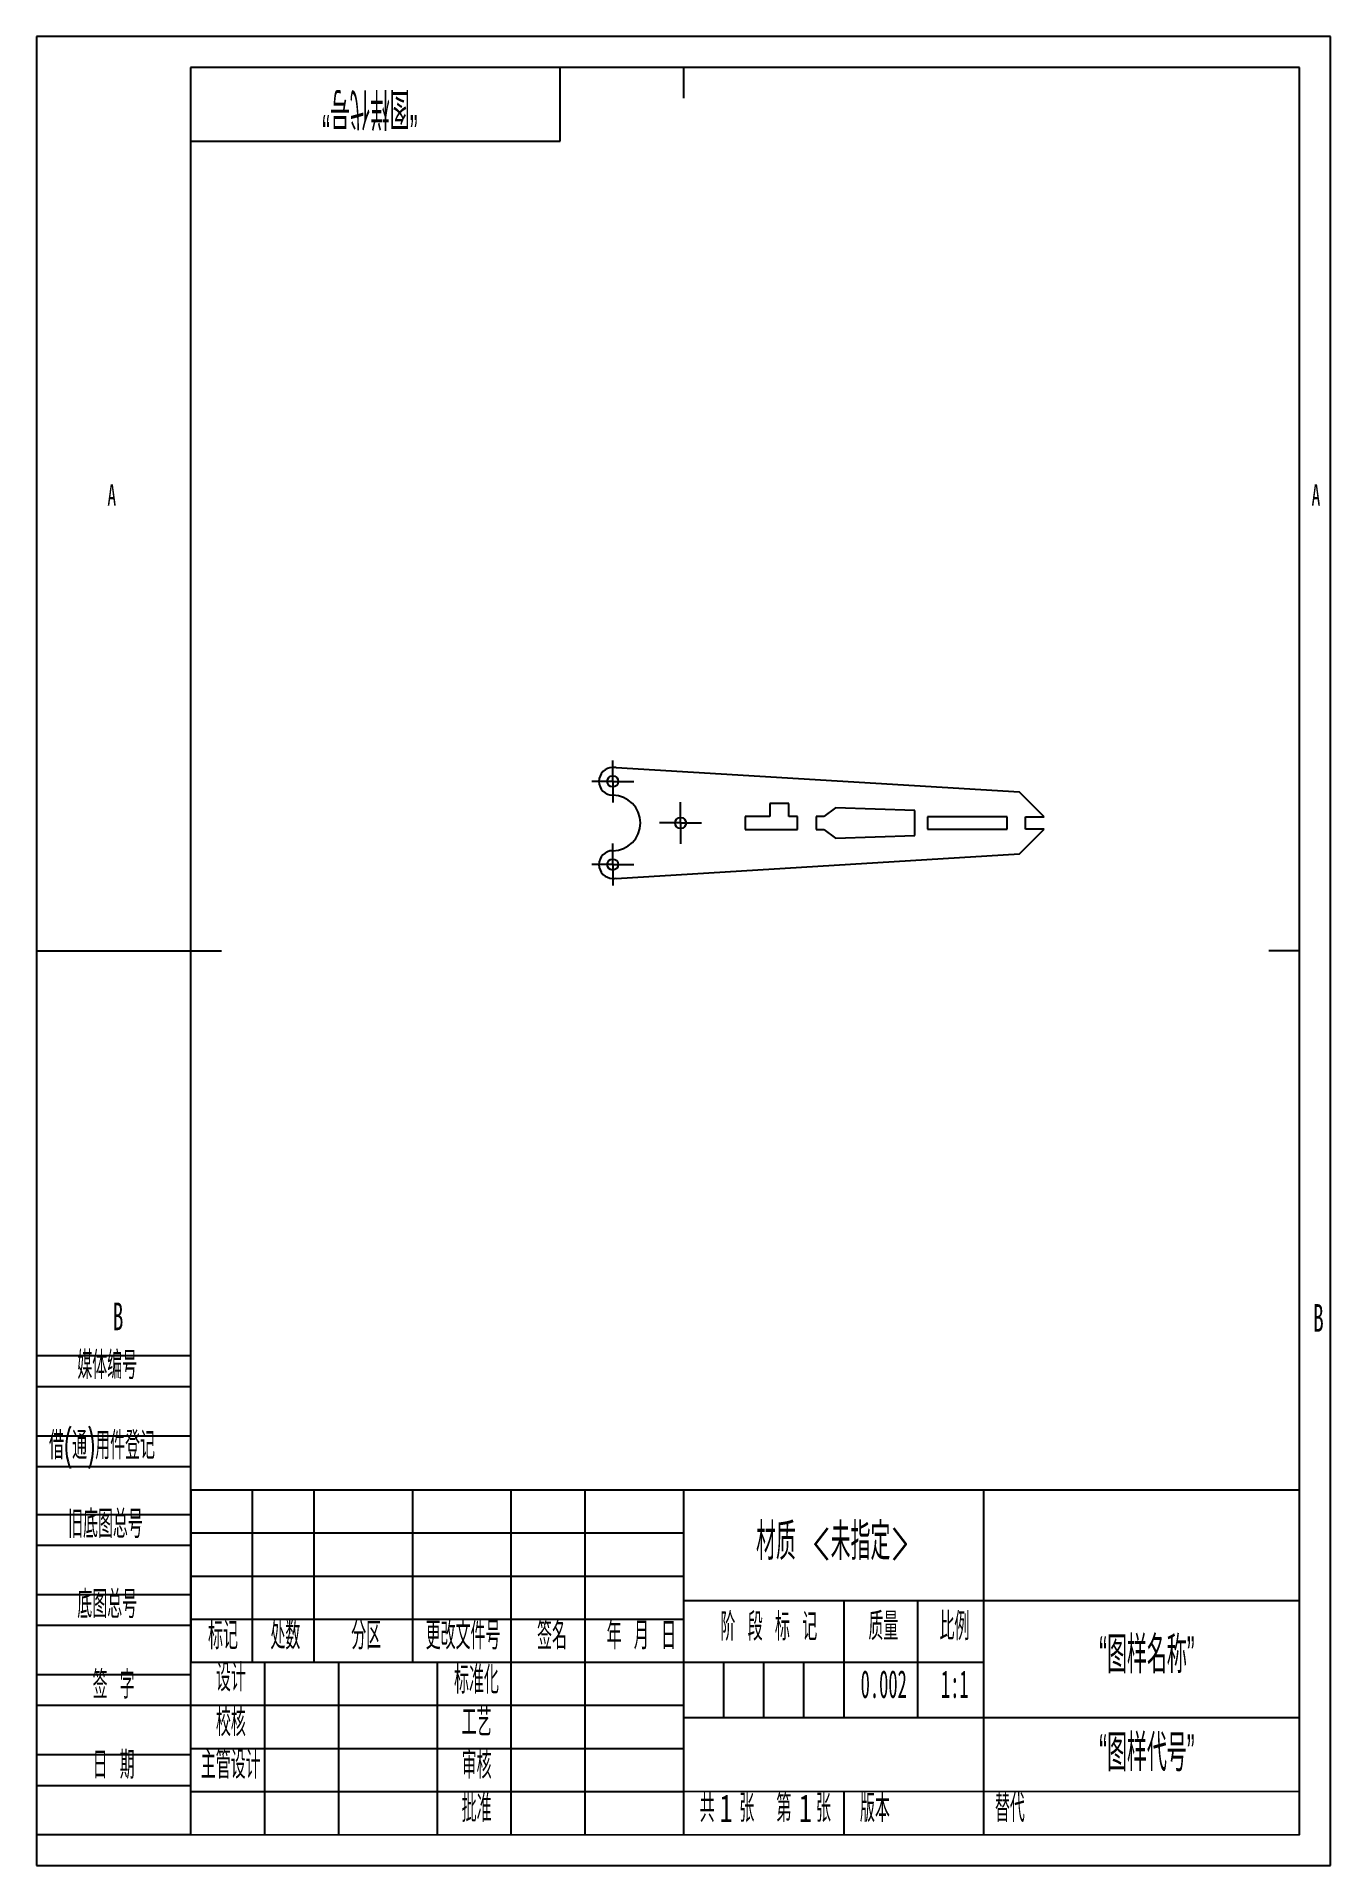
# Model space of a CAD drawing. Header units: millimetres. Extents: x 0 to 210, y 0 to 297.
import ezdxf

# ---------------------------------------------------------------- set-up
doc = ezdxf.new("R2010")
doc.units = ezdxf.units.MM
doc.layers.add('图框', color=7, linetype='Continuous')
doc.layers.add('尺寸', color=7, linetype='Continuous')
doc.styles.add('SLDTEXTSTYLE0', font='TXT', dxfattribs={"width": 0.49, "bigfont": 'bigfont'})
doc.styles.add('SLDTEXTSTYLE1', font='TXT', dxfattribs={"width": 0.494, "bigfont": 'bigfont'})
doc.styles.add('SLDTEXTSTYLE2', font='TXT', dxfattribs={"width": 0.494286, "bigfont": 'bigfont'})
doc.styles.add('SLDTEXTSTYLE3', font='TXT', dxfattribs={"width": 0.495, "bigfont": 'bigfont'})
doc.styles.add('SLDTEXTSTYLE4', font='TXT', dxfattribs={"width": 0.49})
doc.styles.add('SLDTEXTSTYLE5', font='TXT', dxfattribs={"width": 0.56})
doc.styles.add('SLDTEXTSTYLE6', font='TXT', dxfattribs={"width": 0.6})
doc.styles.add('SLDTEXTSTYLE7', font='TXT', dxfattribs={"width": 0.7})

# ---------------------------------------------------------------- blocks, each defined once
blk = doc.blocks.new('SW_CENTERMARKSYMBOL_0')
at = {"layer": '尺寸', "color": 0}
for p, q in [((0, 2.5), (0, 3.4)), ((-2.5, 0), (-3.4, 0)), ((0, 0), (-2.5, 0)), ((0, 0), (0, 2.5)), ((0, 0), (0, -2.5)), ((0, 0), (2.5, 0)), ((2.5, 0), (3.4, 0)), ((0, -2.5), (0, -3.4))]:
    blk.add_line(p, q, dxfattribs=at)
blk = doc.blocks.new('SW_CENTERMARKSYMBOL_1')
at = {"layer": '尺寸', "color": 0}
for p, q in [((0, 2.5), (0, 3.4)), ((-2.5, 0), (-3.4, 0)), ((0, 0), (-2.5, 0)), ((0, 0), (0, 2.5)), ((0, 0), (0, -2.5)), ((0, 0), (2.5, 0)), ((2.5, 0), (3.4, 0)), ((0, -2.5), (0, -3.4))]:
    blk.add_line(p, q, dxfattribs=at)
blk = doc.blocks.new('SW_CENTERMARKSYMBOL_2')
at = {"layer": '尺寸', "color": 0}
for p, q in [((0, 2.5), (0, 3.4)), ((-2.5, 0), (-3.4, 0)), ((0, 0), (-2.5, 0)), ((0, 0), (0, 2.5)), ((0, 0), (0, -2.5)), ((0, 0), (2.5, 0)), ((2.5, 0), (3.4, 0)), ((0, -2.5), (0, -3.4))]:
    blk.add_line(p, q, dxfattribs=at)

msp = doc.modelspace()

# ---------------------------------------------------------------- linework, layer by layer
at = {"color": 7, "linetype": 'Continuous', "lineweight": 25}
for p, q in [((159.52, 174.29), (94.07, 178.27)), ((122.12, 172.44), (119.02, 172.44)), ((119.02, 172.44), (119.02, 170.34)), ((122.12, 170.34), (122.12, 172.44)), ((163.52, 170.29), (159.52, 174.29)), ((119.02, 170.34), (115.02, 170.34)), ((115.02, 170.34), (115.02, 168.24)), ((123.52, 170.34), (122.12, 170.34)), ((123.52, 168.24), (123.52, 170.34)), ((127.78, 170.34), (126.52, 170.34)), ((126.52, 170.34), (126.52, 168.24)), ((129.68, 171.75), (127.78, 170.34)), ((142.55, 171.34), (129.68, 171.75)), ((142.55, 167.24), (142.55, 171.34)), ((157.52, 170.29), (144.58, 170.29)), ((144.58, 170.29), (144.58, 168.29)), ((157.52, 168.29), (157.52, 170.29)), ((160.52, 170.29), (163.52, 170.29)), ((160.52, 168.29), (160.52, 170.29)), ((115.02, 168.24), (123.52, 168.24)), ((126.52, 168.24), (127.78, 168.24)), ((127.78, 168.24), (129.68, 166.83)), ((129.68, 166.83), (142.55, 167.24)), ((144.58, 168.29), (157.52, 168.29)), ((159.52, 164.29), (163.52, 168.29)), ((163.52, 168.29), (160.52, 168.29)), ((94.07, 160.3), (159.52, 164.29))]:
    msp.add_line(p, q, dxfattribs=at)
for centre in [(93.52, 176.04), (104.52, 169.29), (93.52, 162.54)]:
    msp.add_circle(centre, 0.9, dxfattribs=at)
for centre, radius, start, end in [((93.52, 176.04), 2.25, 90, 270), ((93.52, 169.29), 9, 86.5174, 90), ((93.52, 169.29), 4.5, 270, 90), ((93.52, 162.54), 2.25, 90, 270), ((93.52, 169.29), 9, 270, 273.4826)]:
    msp.add_arc(centre, radius, start, end, dxfattribs=at)
at = {"layer": '图框'}
for p, q in [((210, 297), (0, 297)), ((0, 297), (0, 0)), ((210, 0), (210, 297)), ((0, 82.79), (25, 82.79)), ((0, 77.79), (25, 77.79)), ((0, 69.79), (25, 69.79)), ((0, 64.79), (25, 64.79)), ((25.01, 61.02), (25, 5.02)), ((0, 57), (25, 57)), ((25, 54), (105, 54)), ((0, 52), (25, 52)), ((25, 47), (105, 47)), ((0, 44), (25, 44)), ((0, 39), (25, 39)), ((111.5, 33), (111.5, 24)), ((118, 33), (118, 24)), ((124.5, 33), (124.5, 24)), ((0, 31), (25, 31)), ((0, 26), (25, 26)), ((0, 18), (25, 18)), ((0, 13), (25, 13)), ((0, 5.03), (25, 5.02)), ((153.69, 5), (153.69, 4.99)), ((0, 0), (210, 0))]:
    msp.add_line(p, q, dxfattribs=at)
at = {"layer": '图框', "lineweight": 25}
for p, q in [((205, 292), (25, 292)), ((25, 292), (25, 5)), ((85, 280), (85, 292)), ((105, 292), (105, 287)), ((205, 4.97), (205, 292)), ((25, 280), (85, 280)), ((0, 148.5), (30, 148.5)), ((205, 148.5), (200, 148.5)), ((25, 61), (205, 61)), ((35, 61), (35, 33)), ((45, 61), (45, 33)), ((61, 61), (61, 33)), ((77, 61), (77, 5)), ((89, 61), (89, 5)), ((105, 61), (105, 5)), ((153.69, 60.99), (153.69, 5)), ((105, 43), (205, 43)), ((131, 43), (131, 24)), ((143, 43), (143, 24)), ((25, 40), (105, 40)), ((25, 33), (105, 33)), ((37, 33), (37, 5)), ((49, 33), (49, 5)), ((65, 33), (65, 5)), ((105.01, 32.99), (153.69, 32.99)), ((25, 26), (105, 26)), ((105, 24), (205, 24)), ((25, 19), (105, 19)), ((25, 12.02), (105, 12.02)), ((105, 12.02), (205, 12.05)), ((131, 12.03), (131, 4.99)), ((25, 5.02), (205, 4.97))]:
    msp.add_line(p, q, dxfattribs=at)

# ---------------------------------------------------------------- block references
at = {"layer": '尺寸'}
for name, p in [('SW_CENTERMARKSYMBOL_0', (93.52, 176.04)), ('SW_CENTERMARKSYMBOL_2', (104.52, 169.29)), ('SW_CENTERMARKSYMBOL_1', (93.52, 162.54))]:
    msp.add_blockref(name, p, dxfattribs=at)

# ---------------------------------------------------------------- texts
at = {"layer": '图框', "insert": (54.1, 282.31), "char_height": 6, "attachment_point": 2, "rotation": 180, "style": 'SLDTEXTSTYLE0'}
msp.add_mtext('\\M+18167图样\\M+191E3\\M+18D86\\M+18168', dxfattribs=at)
at = {"layer": '图框'}
for s, insert, char_height, attachment_point, style in [('A', (12.2, 224.3), 3.5, 2, 'SLDTEXTSTYLE6'), ('A', (207.65, 224.3), 3.5, 2, 'SLDTEXTSTYLE6'), ('B', (13.23, 91.41), 4.5, 2, 'SLDTEXTSTYLE5'), ('B', (208.06, 91.16), 4.5, 2, 'SLDTEXTSTYLE5'), ('\\M+1947D\\M+191CC编\\M+18D86', (6.61, 83.48), 4.5, 1, 'SLDTEXTSTYLE0'), ('\\M+18ED8(\\M+192CA)\\M+19770\\M+18C8F\\M+1936F记', (2.02, 70.45), 4.5, 1, 'SLDTEXTSTYLE0'), ('\\M+18B8C\\M+192EA图总\\M+18D86', (5.11, 57.68), 4.5, 1, 'SLDTEXTSTYLE0'), ('\\M+192EA图总\\M+18D86', (6.61, 44.66), 4.5, 1, 'SLDTEXTSTYLE0'), ('标记', (30.26, 39.58), 4.5, 2, 'SLDTEXTSTYLE0'), ('处\\M+19094', (40.38, 39.58), 4.5, 2, 'SLDTEXTSTYLE0'), ('\\M+195AA\\M+18BE6', (53.49, 39.58), 4.5, 2, 'SLDTEXTSTYLE0'), ('\\M+18D58\\M+189FC\\M+195B6\\M+18C8F\\M+18D86', (69.22, 39.58), 4.5, 2, 'SLDTEXTSTYLE0'), ('签\\M+196BC', (83.66, 39.58), 4.5, 2, 'SLDTEXTSTYLE0'), ('\\M+1944E \\M+18C8E \\M+193FA', (98.16, 39.58), 4.5, 2, 'SLDTEXTSTYLE1'), ('阶 \\M+19269 标 记', (118.84, 41.01), 4.5, 2, 'SLDTEXTSTYLE2'), ('质\\M+197CA', (137.44, 41.08), 4.5, 2, 'SLDTEXTSTYLE0'), ('\\M+194E4\\M+197E1', (148.98, 41.08), 4.5, 2, 'SLDTEXTSTYLE0'), ('设计', (31.53, 32.76), 4.5, 2, 'SLDTEXTSTYLE0'), ('标\\M+18F79\\M+189BB', (71.4, 32.38), 4.5, 2, 'SLDTEXTSTYLE0'), ('签 \\M+18E9A', (12.5, 31.58), 4.5, 2, 'SLDTEXTSTYLE0'), ('0.002', (137.5, 31.7), 4.5, 2, 'SLDTEXTSTYLE4'), ('1:1', (149.03, 31.7), 4.5, 2, 'SLDTEXTSTYLE4'), ('\\M+18D5A\\M+18A6A', (31.53, 25.49), 4.5, 2, 'SLDTEXTSTYLE0'), ('\\M+18D48艺', (71.42, 25.49), 4.5, 2, 'SLDTEXTSTYLE0'), ('\\M+193FA \\M+18AFA', (12.5, 18.56), 4.5, 2, 'SLDTEXTSTYLE0'), ('\\M+18EE5\\M+18AC7设计', (31.5, 18.58), 4.5, 2, 'SLDTEXTSTYLE0'), ('审\\M+18A6A', (71.42, 18.59), 4.5, 2, 'SLDTEXTSTYLE0'), ('\\M+194E1\\M+18F79', (71.42, 11.57), 4.5, 2, 'SLDTEXTSTYLE0'), ('\\M+18BA4  张', (112.07, 11.54), 4.5, 2, 'SLDTEXTSTYLE3'), ('\\M+191E6  张', (124.51, 11.54), 4.5, 2, 'SLDTEXTSTYLE3'), ('\\M+194C5\\M+1967B', (136.07, 11.54), 4.5, 2, 'SLDTEXTSTYLE0'), ('\\M+191D6\\M+191E3', (155.55, 11.54), 4.5, 1, 'SLDTEXTSTYLE0'), ('1', (110.85, 11.54), 4.5, 1, 'SLDTEXTSTYLE7'), ('1', (123.72, 11.54), 4.5, 1, 'SLDTEXTSTYLE7')]:
    msp.add_mtext(s, dxfattribs=dict(at, insert=insert, char_height=char_height, attachment_point=attachment_point, style=style))
at = {"layer": '尺寸', "char_height": 6, "attachment_point": 2, "style": 'SLDTEXTSTYLE0'}
for s, insert in [('\\M+18DDE质 <\\M+196A2\\M+18E77\\M+192E8>', (129.19, 55.61)), ('\\M+18167图样\\M+196BC\\M+18FCC\\M+18168', (180.22, 37.21)), ('\\M+18167图样\\M+191E3\\M+18D86\\M+18168', (180.22, 21.3))]:
    msp.add_mtext(s, dxfattribs=dict(at, insert=insert))

doc.saveas('drawing.dxf')
